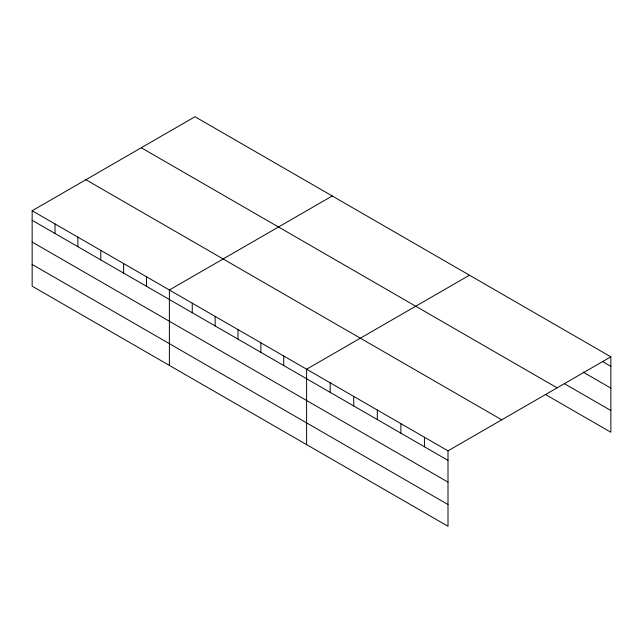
<?xml version="1.0" encoding="UTF-8"?>
<svg xmlns="http://www.w3.org/2000/svg" width="643" height="643" viewBox="0 0 643 643"><rect width="100%" height="100%" fill="white"/><g stroke="black" fill="none" stroke-linecap="round" stroke-linejoin="round"><path stroke-width="0.96" d="M32.15 210.751L448.002 450.847L448.002 526.263L32.15 286.175L32.15 210.751L194.998 116.737L610.85 356.825L610.85 432.249L545.208 394.344M332.23 195.962L169.382 289.985L169.382 365.409M469.462 275.196L306.615 369.211L306.615 444.635M448.002 450.847L610.85 356.825M602.435 361.503L610.85 366.357M583.08 372.072L610.85 388.099M564.562 383.783L610.85 410.507M141.259 147.761L557.111 387.85M85.889 179.727L501.741 419.815M32.15 220.292L448.002 460.38M32.15 242.033L448.002 482.121M32.15 264.434L448.002 504.522M424.436 437.24L424.436 446.781M400.87 423.633L400.87 433.173M377.304 410.025L377.304 419.566M353.738 396.426L353.738 405.958M330.172 382.818L330.172 392.359M283.74 356.005L283.74 365.546M260.865 342.807L260.865 352.34M237.998 329.602L237.998 339.134M215.124 316.396L215.124 325.929M192.249 303.191L192.249 312.723M146.508 276.779L146.508 286.32M123.641 263.574L123.641 273.114M100.766 250.368L100.766 259.909M77.891 237.163L77.891 246.703M55.025 223.957L55.025 233.497"/></g></svg>
